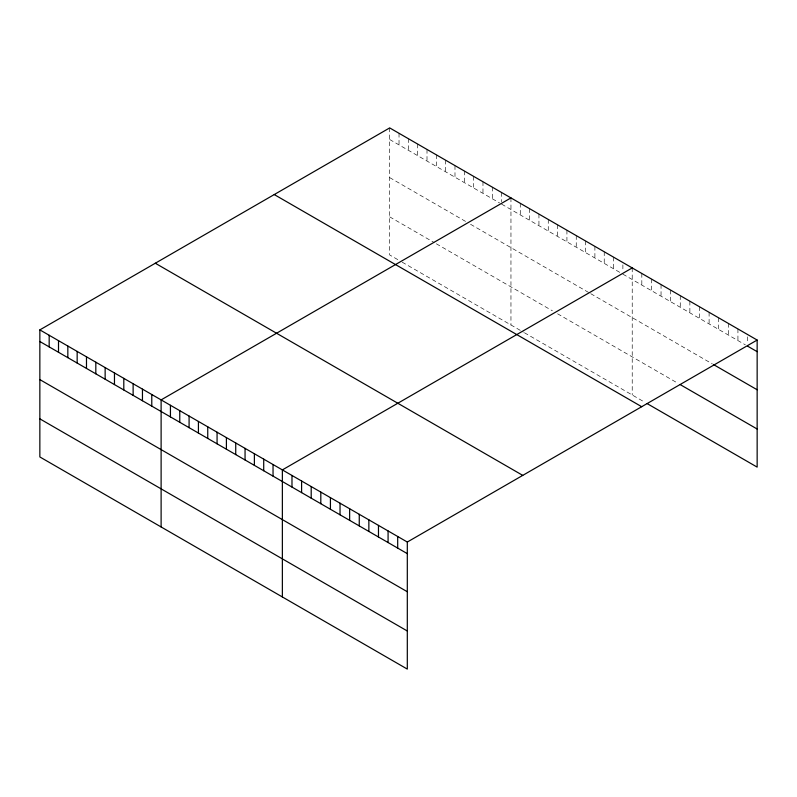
<?xml version="1.0" encoding="UTF-8"?>
<svg xmlns="http://www.w3.org/2000/svg" width="797" height="797" viewBox="0 0 797 797"><rect width="100%" height="100%" fill="white"/><g stroke="black" fill="none" stroke-linecap="round" stroke-linejoin="round"><path stroke-width="0.6" stroke-dasharray="3.98 2.99" d="M389.693 127.909L389.693 254.96L399.028 260.35M389.693 139.515L499.56 202.946M501.632 204.142L620.813 272.953M622.885 274.148L745.404 344.882M389.693 177.611L466.394 221.895M470.539 224.286L589.72 293.097M590.756 293.695L712.299 363.87M389.693 216.864L434.265 242.597M436.338 243.792L552.411 310.81M557.591 313.799L678.127 383.397M402.136 262.143L523.39 332.15M524.426 332.757L645.032 402.385M747.536 336.832L747.536 342.63M737.932 328.952L737.932 340.568M728.319 323.413L728.319 335.019M718.705 317.864L718.705 329.47M709.101 312.314L709.101 323.921M699.487 306.765L699.487 318.372M689.873 301.216L689.873 312.822M680.269 295.667L680.269 307.283M670.656 290.118L670.656 301.734M661.042 284.569L661.042 296.185M651.438 279.02L651.438 290.636M641.824 273.471L641.824 285.087M632.22 267.922L632.22 394.983M622.885 264.863L622.885 270.671M613.56 257.152L613.56 268.768M604.236 251.772L604.236 263.379M594.901 246.383L594.901 257.999M585.576 240.993L585.576 252.609M576.251 235.613L576.251 247.219M566.926 230.223L566.926 241.84M557.591 224.844L557.591 236.45M548.266 219.454L548.266 231.07M538.941 214.074L538.941 225.681M529.606 208.684L529.606 220.301M520.282 203.305L520.282 214.911M510.957 197.915L510.957 324.977M501.632 192.525L501.632 201.82M492.297 187.146L492.297 198.752M482.972 181.756L482.972 193.372M473.647 176.376L473.647 187.982M464.312 170.986L464.312 182.603M454.987 165.607L454.987 177.213M445.662 160.217L445.662 171.833M436.338 154.837L436.338 166.443M427.003 149.447L427.003 161.064M417.678 144.058L417.678 155.674M408.353 138.678L408.353 150.284M399.028 133.288L399.028 144.905"/><path stroke-width="1.2" d="M39.85 329.888L407.307 542.04L407.307 669.091L39.85 456.95L39.85 329.888L389.693 127.909L757.15 340.05L757.15 467.112L647.164 403.611M510.957 197.915L161.114 399.895L161.114 526.956M632.22 267.922L282.367 469.901L282.367 596.963M407.307 542.04L757.15 340.05M747.536 346.117L757.15 351.666M713.365 364.488L757.15 389.763M680.269 384.632L757.15 429.015M274.248 194.558L641.705 406.709M155.295 263.229L522.752 475.381M39.85 341.505L407.307 553.646M39.85 379.601L407.307 591.743M39.85 418.853L407.307 630.995M397.693 536.491L397.693 548.097M388.079 530.941L388.079 542.548M378.475 525.392L378.475 536.999M368.862 519.843L368.862 531.45M359.258 514.294L359.258 525.9M349.644 508.745L349.644 520.361M340.03 503.196L340.03 514.812M330.426 497.647L330.426 509.263M320.812 492.098L320.812 503.714M311.199 486.549L311.199 498.165M301.595 480.999L301.595 492.616M291.981 475.45L291.981 487.067M273.042 464.521L273.042 476.128M263.717 459.132L263.717 470.748M254.382 453.752L254.382 465.358M245.058 448.362L245.058 459.979M235.733 442.983L235.733 454.589M226.408 437.593L226.408 449.209M217.073 432.203L217.073 443.819M207.748 426.823L207.748 438.44M198.423 421.434L198.423 433.05M189.088 416.054L189.088 427.66M179.763 410.664L179.763 422.28M170.438 405.284L170.438 416.891M151.779 394.515L151.779 406.121M142.454 389.125L142.454 400.742M133.129 383.736L133.129 395.352M123.804 378.356L123.804 389.972M114.469 372.966L114.469 384.582M105.144 367.586L105.144 379.193M95.819 362.197L95.819 373.813M86.484 356.817L86.484 368.423M77.16 351.427L77.16 363.043M67.835 346.047L67.835 357.654M58.51 340.658L58.51 352.274M49.175 335.268L49.175 346.884"/></g></svg>
